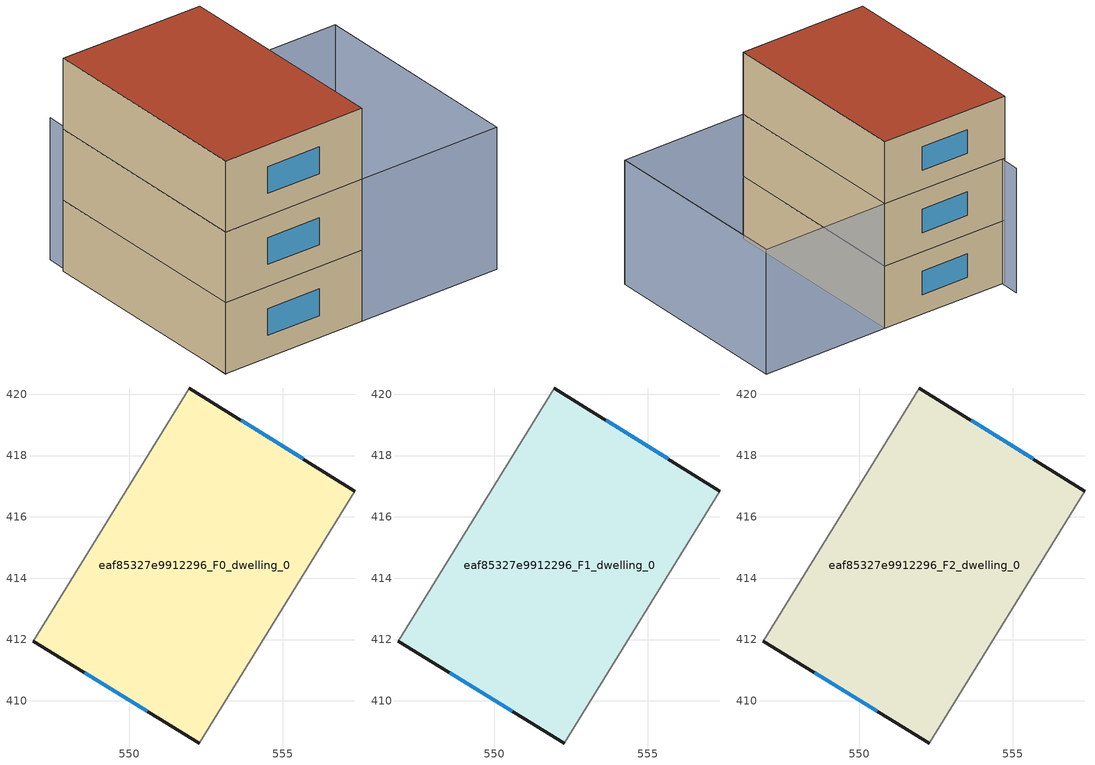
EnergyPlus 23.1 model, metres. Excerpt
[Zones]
eaf85327e9912296_F0_dwelling_0
 floor ground (EU_floor_Construction): 557.35,416.84 552.28,408.63 546.86,411.95 551.96,420.2 z0
 wall outside (EU_wall_Construction): 557.35,416.84 551.96,420.2 / 546.86,411.95 552.28,408.63 z0:3
 wall adiabatic (EU_wall_Construction): 551.96,420.2 546.86,411.95 / 552.28,408.63 557.35,416.84 z0:3
 window (EU_Window_Construction): 555.67,417.89 553.64,419.16 / 548.55,410.92 550.59,409.66 z0.93:2.07
eaf85327e9912296_F1_dwelling_0
 floor to eaf85327e9912296_F0_dwelling_0 (EU_floor_Construction): 557.35,416.84 552.28,408.63 546.86,411.95 551.96,420.2 z3
 wall outside (EU_wall_Construction): 557.35,416.84 551.96,420.2 / 546.86,411.95 552.28,408.63 z3:6
 wall adiabatic (EU_wall_Construction): 551.96,420.2 546.86,411.95 / 552.28,408.63 557.35,416.84 z3:6
 window (EU_Window_Construction): 555.67,417.89 553.64,419.16 / 548.55,410.92 550.59,409.66 z3.93:5.07
eaf85327e9912296_F2_dwelling_0
 floor to eaf85327e9912296_F1_dwelling_0 (EU_floor_Construction): 557.35,416.84 552.28,408.63 546.86,411.95 551.96,420.2 z6
 wall outside (EU_wall_Construction): 557.35,416.84 551.96,420.2 / 546.86,411.95 552.28,408.63 z6:9
 wall adiabatic (EU_wall_Construction): 551.96,420.2 546.86,411.95 / 552.28,408.63 557.35,416.84 z6:9
 window (EU_Window_Construction): 555.67,417.89 553.64,419.16 / 548.55,410.92 550.59,409.66 z6.93:8.07
 roof outside (EU_roof_Construction): 552.28,408.63 557.35,416.84 551.96,420.2 546.86,411.95 z9
shading: 557.65,405.33 562.71,413.51 / 552.61,420.96 546.86,411.95 / 552.28,408.63 557.35,416.84 / 557.35,416.84 562.72,413.53 / 562.72,413.53 557.64,405.31 / 557.64,405.31 552.28,408.63 z0:6
[Building]
EU S2 Campaign: North Axis=0; Terrain=City; Solar Distribution=FullExterior
[Site:Location]
Montreal-Trudeau.Intl.AP: Latitude=45.4667; Longitude=-73.75; Time Zone=-5; Elevation=36
[SizingPeriod:WeatherFileDays]
AnnualSizingPeriod: Begin Month=1; Begin Day of Month=1; End Month=12; End Day of Month=31; Day of Week for Start Day=Monday; Use Weather File Daylight Saving Period=No; Use Weather File Rain and Snow Indicators=No
[MATERIAL]
EU_InternalMass_Material: Roughness=MediumRough; Thickness=0.1; Conductivity=1; Density=1800; Specific Heat=900; Thermal Absorptance=0.9; Solar Absorptance=0.7; Visible Absorptance=0.7
[MATERIAL:NOMASS] Roughness=MediumRough; Thermal Absorptance=0.9; Solar Absorptance=0.7; Visible Absorptance=0.7
Name | Thermal Resistance
EU_wall_NoMass; EU_floor_NoMass | 1.51479
EU_roof_NoMass | 2.84114
[WINDOWMATERIAL:SIMPLEGLAZINGSYSTEM]
EU_Window_SimpleGlazing: UFactor=3.53504; Solar Heat Gain Coefficient=0.8; Visible Transmittance=0.8
[CONSTRUCTION]
EU_wall_Construction: EU_wall_NoMass
EU_roof_Construction: EU_roof_NoMass
EU_floor_Construction: EU_floor_NoMass
EU_Window_Construction: EU_Window_SimpleGlazing
EU_InternalMass_Construction: EU_InternalMass_Material
[ZONE] Type=1; Multiplier=1; Ceiling Height=autocalculate; Floor Area=autocalculate; Part of Total Floor Area=Yes
Name | Volume
eaf85327e9912296_F0_dwelling_0 | 184.518
eaf85327e9912296_F1_dwelling_0; eaf85327e9912296_F2_dwelling_0 | 184.519
[INTERNALMASS] Construction=EU_InternalMass_Construction; Surface Area=61.5063
Name | Zone or ZoneList
eaf85327e9912296_F0_dwelling_0_EU_InternalMass | eaf85327e9912296_F0_dwelling_0
eaf85327e9912296_F1_dwelling_0_EU_InternalMass | eaf85327e9912296_F1_dwelling_0
eaf85327e9912296_F2_dwelling_0_EU_InternalMass | eaf85327e9912296_F2_dwelling_0
[OTHEREQUIPMENT] Fuel Type=Electricity; Design Level Calculation Method=Watts/Area; Power per Zone Floor Area=1; Fraction Latent=0; Fraction Radiant=0; Fraction Lost=0; Carbon Dioxide Generation Rate=0; EndUse Subcategory=EU_Step8_InternalGains
Name | Zone or ZoneList or Space or SpaceList | Schedule
EU_Step8_InternalGain_eaf85327e9912296_F0_dwelling_0_f000 | eaf85327e9912296_F0_dwelling_0 | EU_Step8_GainSchedule_eaf85327e9912296_F0_dwelling_0_f000
EU_Step8_InternalGain_eaf85327e9912296_F1_dwelling_0_f000 | eaf85327e9912296_F1_dwelling_0 | EU_Step8_GainSchedule_eaf85327e9912296_F1_dwelling_0_f000
EU_Step8_InternalGain_eaf85327e9912296_F2_dwelling_0_f000 | eaf85327e9912296_F2_dwelling_0 | EU_Step8_GainSchedule_eaf85327e9912296_F2_dwelling_0_f000
[ZONEVENTILATION:DESIGNFLOWRATE] Schedule=EU_AlwaysOn; Design Flow Rate Calculation Method=AirChanges/Hour; Air Changes per Hour=0.775154; Ventilation Type=Natural; Fan Pressure Rise=0; Fan Total Efficiency=1; Constant Term Coefficient=1; Temperature Term Coefficient=0; Velocity Term Coefficient=0; Velocity Squared Term Coefficient=0; Minimum Indoor Temperature=-100; Maximum Indoor Temperature=100; Delta Temperature=-100; Minimum Outdoor Temperature=-100; Maximum Outdoor Temperature=100; Maximum Wind Speed=40
Name | Zone or ZoneList or Space or SpaceList
EU_ConstantAir_eaf85327e9912296_F0_dwelling_0 | eaf85327e9912296_F0_dwelling_0
EU_ConstantAir_eaf85327e9912296_F1_dwelling_0 | eaf85327e9912296_F1_dwelling_0
EU_ConstantAir_eaf85327e9912296_F2_dwelling_0 | eaf85327e9912296_F2_dwelling_0
[HVACTEMPLATE:THERMOSTAT] Constant Heating Setpoint=20; Constant Cooling Setpoint=50
EU_HeatOnly_eaf85327e9912296_F0_dwelling_0; EU_HeatOnly_eaf85327e9912296_F1_dwelling_0; EU_HeatOnly_eaf85327e9912296_F2_dwelling_0
[HVACTEMPLATE:ZONE:IDEALLOADSAIRSYSTEM] System Availability Schedule=EU_AlwaysOn; Maximum Heating Supply Air Temperature=50; Minimum Cooling Supply Air Temperature=13; Maximum Heating Supply Air Humidity Ratio=0.0156; Minimum Cooling Supply Air Humidity Ratio=0.0077; Heating Limit=NoLimit; Cooling Limit=NoLimit; Heating Availability Schedule=EU_AlwaysOn; Cooling Availability Schedule=EU_CoolingOff; Dehumidification Control Type=ConstantSensibleHeatRatio; Cooling Sensible Heat Ratio=0.7; Dehumidification Setpoint=60; Humidification Control Type=None; Humidification Setpoint=30; Outdoor Air Method=None; Outdoor Air Flow Rate per Person=0.00944; Outdoor Air Flow Rate per Zone Floor Area=0; Outdoor Air Flow Rate per Zone=0; Demand Controlled Ventilation Type=None; Outdoor Air Economizer Type=NoEconomizer; Heat Recovery Type=None; Sensible Heat Recovery Effectiveness=0.7; Latent Heat Recovery Effectiveness=0.65
Name | Template Thermostat
eaf85327e9912296_F0_dwelling_0 | EU_HeatOnly_eaf85327e9912296_F0_dwelling_0
eaf85327e9912296_F1_dwelling_0 | EU_HeatOnly_eaf85327e9912296_F1_dwelling_0
eaf85327e9912296_F2_dwelling_0 | EU_HeatOnly_eaf85327e9912296_F2_dwelling_0
[SIZING:ZONE] Zone Cooling Design Supply Air Temperature Input Method=SupplyAirTemperature; Zone Cooling Design Supply Air Temperature=13; Zone Heating Design Supply Air Temperature Input Method=SupplyAirTemperature; Zone Heating Design Supply Air Temperature=50; Zone Cooling Design Supply Air Humidity Ratio=0.008; Zone Heating Design Supply Air Humidity Ratio=0.008; Cooling Design Air Flow Method=DesignDay; Cooling Design Air Flow Rate=0; Cooling Minimum Air Flow per Zone Floor Area=0.000762; Cooling Minimum Air Flow=0; Cooling Minimum Air Flow Fraction=0.2; Heating Design Air Flow Method=DesignDay; Heating Design Air Flow Rate=0; Heating Maximum Air Flow per Zone Floor Area=0.002032; Heating Maximum Air Flow=0.141576; Heating Maximum Air Flow Fraction=0.3; Account for Dedicated Outdoor Air System=No; Dedicated Outdoor Air System Control Strategy=NeutralSupplyAir; Dedicated Outdoor Air Low Setpoint Temperature for Design=autosize; Dedicated Outdoor Air High Setpoint Temperature for Design=autosize; Zone Load Sizing Method=Sensible Load Only No Latent Load; Zone Latent Cooling Design Supply Air Humidity Ratio Input Method=HumidityRatioDifference; Zone Cooling Design Supply Air Humidity Ratio Difference=0.005; Zone Latent Heating Design Supply Air Humidity Ratio Input Method=HumidityRatioDifference; Zone Humidification Design Supply Air Humidity Ratio Difference=0.005
eaf85327e9912296_F0_dwelling_0; eaf85327e9912296_F1_dwelling_0; eaf85327e9912296_F2_dwelling_0
[SCHEDULE:CONSTANT]
Name | Hourly Value
EU_AlwaysOn | 1
EU_CoolingOff | 0
[SCHEDULE:FILE] Column Number=1; Rows to Skip at Top=0; Number of Hours of Data=8760; Column Separator=Comma; Interpolate to Timestep=No; Minutes per Item=60; Adjust Schedule for Daylight Savings=Yes
Name | File
EU_Step8_GainSchedule_eaf85327e9912296_F0_dwelling_0_f000 | ../../schedules/eaf85327e9912296/eaf85327e9912296_F0_dwelling_0_f000_gain.csv
EU_Step8_GainSchedule_eaf85327e9912296_F1_dwelling_0_f000 | ../../schedules/eaf85327e9912296/eaf85327e9912296_F1_dwelling_0_f000_gain.csv
EU_Step8_GainSchedule_eaf85327e9912296_F2_dwelling_0_f000 | ../../schedules/eaf85327e9912296/eaf85327e9912296_F2_dwelling_0_f000_gain.csv
